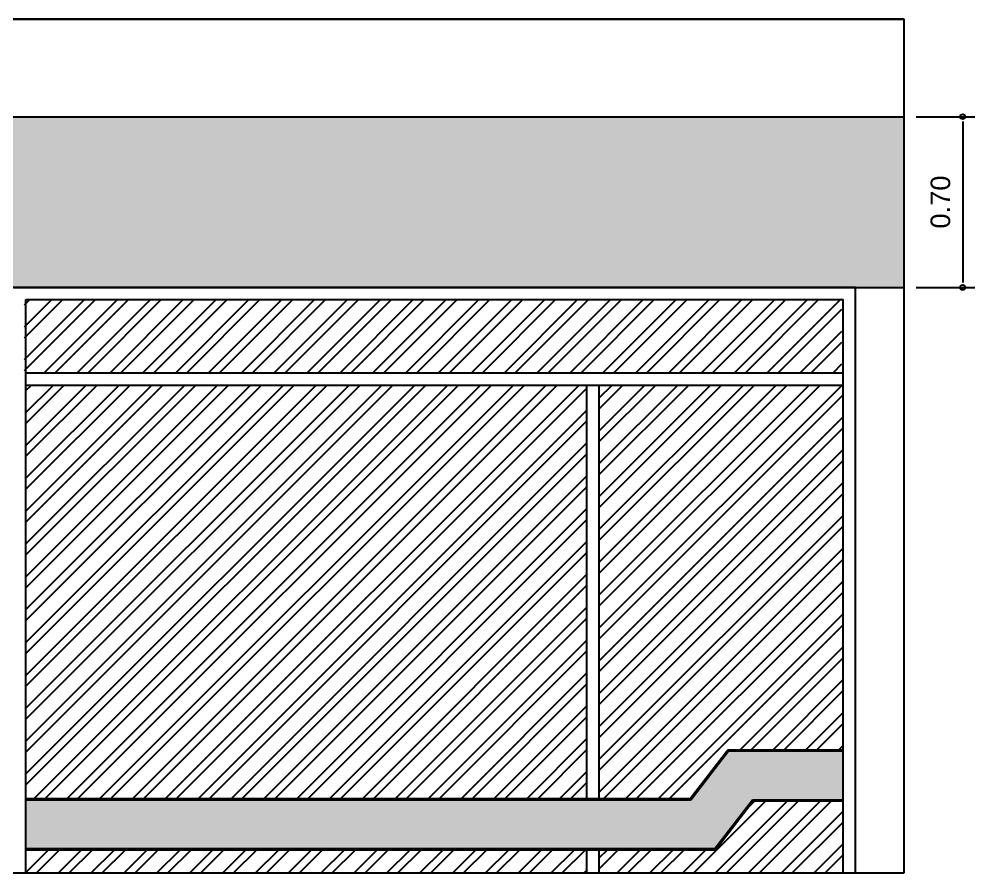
# Model space of a CAD drawing. Header units: millimetres. Extents: x 2125 to 3408, y 1171 to 1686.
# Drawn here: x 2701.501 to 2705.418, y 1622.109 to 1625.609 of the extents above; entities that cross this region are included whole.
import ezdxf

# ---------------------------------------------------------------- set-up
doc = ezdxf.new("R2010")
doc.units = ezdxf.units.MM
doc.styles.add('ROMANS', font='arial.ttf')
doc.dimstyles.new('ESCALA 50', dxfattribs={"dimtxt": 0.08, "dimasz": 0.02, "dimexe": 0.05, "dimexo": 0.05, "dimgap": 0.05, "dimtad": 1, "dimlfac": -10, "dimzin": 1, "dimdsep": 46, "dimtxsty": 'ROMANS', "dimblk1": 'PPC', "dimblk2": 'PPC', "dimsah": 1, "dimcen": 0.02, "dimclrd": 7, "dimclre": 7, "dimclrt": 3, "dimadec": 0, "dimazin": 0, "dimtfac": 1, "dimtix": 1, "dimtmove": 1, "dimatfit": 3, "dimldrblk": 'PPC', "dimfxl": 0, "dimtolj": 1, "dimtzin": 12, "dimarcsym": 0})

# ---------------------------------------------------------------- blocks, each defined once
blk = doc.blocks.new('PPC')
at = {"color": 2}
blk.add_circle((0, 0), 0.5, dxfattribs=at)
blk = doc.blocks.new('*D1157')
at = {"color": 7, "lineweight": -2, "transparency": 16777216}
for p, q in [((2705.1782, 1625.2088), (2705.4182, 1625.2088)), ((2705.3682, 1625.1888), (2705.3682, 1624.5288)), ((2705.1782, 1624.5088), (2705.4182, 1624.5088))]:
    blk.add_line(p, q, dxfattribs=at)
at = {"layer": 'DEFPOINTS', "color": 0, "transparency": 16777216}
for p in [(2705.1282, 1625.2088), (2705.1282, 1624.5088), (2705.3682, 1624.5088)]:
    blk.add_point(p, dxfattribs=at)
at = {"color": 7, "lineweight": -2, "transparency": 16777216, "xscale": 0.02, "yscale": 0.02, "zscale": 0.02}
for p, rotation in [((2705.3682, 1625.2088), 90), ((2705.3682, 1624.5088), 270)]:
    blk.add_blockref('PPC', p, dxfattribs=dict(at, rotation=rotation))
at = {"color": 3, "transparency": 16777216, "insert": (2705.2774, 1624.8588), "char_height": 0.08, "attachment_point": 5, "rotation": 90, "style": 'ROMANS'}
blk.add_mtext('\\A1;0.70', dxfattribs=at)

msp = doc.modelspace()

# ---------------------------------------------------------------- hatches: boundary and pattern name
at = {"transparency": 33554610}
h = msp.add_hatch(dxfattribs=at)
h.set_pattern_fill('ANGLE', color=253, scale=0.01)
h.set_pattern_definition([(0, (0, 0), (0, 0.06985), [0.0508, -0.01905]), (90, (0, 0), (-0.06985, 4e-18), [0.0508, -0.01905])])
h.paths.add_polyline_path([(2705.1282, 1624.9088), (2705.1282, 1625.2088), (2698.1282, 1625.2088), (2698.1282, 1622.1088), (2698.8282, 1622.1088), (2698.8282, 1624.5088), (2704.9282, 1624.5088), (2705.1282, 1624.5088)])
h = msp.add_hatch(dxfattribs=at)
h.set_pattern_fill('ANSI32', color=0, scale=0.01)
h.set_pattern_definition([(45, (-35.12171, 119.43482), (-0.067351921, 0.067351921), []), (45, (-35.076805, 119.43482), (-0.067351921, 0.067351921), [])])
h.paths.add_polyline_path([(2704.8729, 1624.4603), (2701.5229, 1624.4603), (2701.5229, 1624.1603), (2704.8729, 1624.1603)])
h = msp.add_hatch(dxfattribs=at)
h.set_pattern_fill('ANSI32', color=0, scale=0.01)
h.set_pattern_definition([(45, (-35.12171, 0), (-0.067351921, 0.067351921), []), (45, (-35.076805, 0), (-0.067351921, 0.067351921), [])])
h.paths.add_polyline_path([(2703.8282, 1622.4138), (2703.8282, 1624.1088), (2701.5282, 1624.1088), (2701.5282, 1622.4138)])
h.paths.add_polyline_path([(2703.8782, 1622.4138), (2704.2516, 1622.4138), (2704.4057, 1622.6138), (2704.8782, 1622.6138), (2704.8782, 1624.1088), (2703.8782, 1624.1088)])
h.paths.add_polyline_path([(2704.8782, 1622.1088), (2704.8782, 1622.4038), (2704.509, 1622.4038), (2704.3549, 1622.2038), (2703.8782, 1622.2038), (2703.8782, 1622.1088)])
h.paths.add_polyline_path([(2703.8282, 1622.1088), (2703.8282, 1622.2038), (2701.5282, 1622.2038), (2701.5282, 1622.1088)])
h = msp.add_hatch(color=7, dxfattribs=at)
h.dxf.hatch_style = 1
h.paths.add_polyline_path([(2703.8282, 1622.4088), (2701.5282, 1622.4088), (2701.5282, 1622.2088), (2703.8282, 1622.2088)])
h.paths.add_polyline_path([(2704.5066, 1622.4088), (2704.8782, 1622.4088), (2704.8782, 1622.6088), (2704.4082, 1622.6088), (2704.2541, 1622.4088), (2703.8782, 1622.4088), (2703.8782, 1622.2088), (2704.3525, 1622.2088)])
h.paths.add_polyline_path([(2703.8782, 1622.4088), (2703.8282, 1622.4088), (2703.8282, 1622.2088), (2703.8782, 1622.2088)])

# ---------------------------------------------------------------- linework, layer by layer
at = {"color": 253, "transparency": 33554610}
for p, q in [((2698.1282, 1625.6088), (2705.1282, 1625.6088)), ((2705.1282, 1625.6088), (2698.1282, 1625.6088)), ((2705.1282, 1624.9088), (2705.1282, 1625.6088)), ((2698.1282, 1625.2088), (2705.1282, 1625.2088)), ((2705.1282, 1622.1088), (2705.1282, 1624.9088)), ((2704.9282, 1624.5088), (2698.8282, 1624.5088)), ((2704.9282, 1624.5088), (2705.1282, 1624.5088))]:
    msp.add_line(p, q, dxfattribs=at)
for p, q in [((2701.4782, 1624.5088), (2704.9282, 1624.5088)), ((2704.9282, 1622.1088), (2704.9282, 1624.5088)), ((2701.5282, 1624.4588), (2704.8782, 1624.4588)), ((2701.5282, 1622.1088), (2701.5282, 1624.4588)), ((2704.8782, 1622.1088), (2704.8782, 1624.4588)), ((2701.5282, 1624.1588), (2704.8782, 1624.1588)), ((2701.5282, 1624.1088), (2704.8782, 1624.1088)), ((2703.8282, 1622.4138), (2703.8282, 1624.1088)), ((2703.8782, 1622.4138), (2703.8782, 1624.1088)), ((2704.2516, 1622.4138), (2704.4057, 1622.6138)), ((2704.2541, 1622.4088), (2704.4082, 1622.6088)), ((2704.4057, 1622.6138), (2704.8782, 1622.6138)), ((2704.4082, 1622.6088), (2704.8782, 1622.6088)), ((2701.5282, 1622.4138), (2704.2516, 1622.4138)), ((2701.5282, 1622.4088), (2704.2541, 1622.4088)), ((2704.3525, 1622.2088), (2704.5066, 1622.4088)), ((2704.3549, 1622.2038), (2704.509, 1622.4038)), ((2704.5066, 1622.4088), (2704.8782, 1622.4088)), ((2704.509, 1622.4038), (2704.8782, 1622.4038)), ((2701.5282, 1622.2088), (2704.3525, 1622.2088)), ((2701.5282, 1622.2038), (2704.3549, 1622.2038)), ((2703.8282, 1622.1088), (2703.8282, 1622.2088)), ((2703.8782, 1622.1088), (2703.8782, 1622.2088)), ((2698.1282, 1622.1088), (2705.1282, 1622.1088))]:
    msp.add_line(p, q)

# ---------------------------------------------------------------- dimensions: what is measured, and where the dimension line sits
dim = msp.add_linear_dim(base=(2705.3682, 1624.5088), p1=(2705.1282, 1625.2088), p2=(2705.1282, 1624.5088), angle=90, dimstyle='ESCALA 50', override={"dimfxl": 0.3, "dimfxlon": 1})
dim.commit()
dim.dimension.update_dxf_attribs({"geometry": '*D1157', "text_midpoint": (2705.2774, 1624.8588)})

doc.saveas('drawing.dxf')
